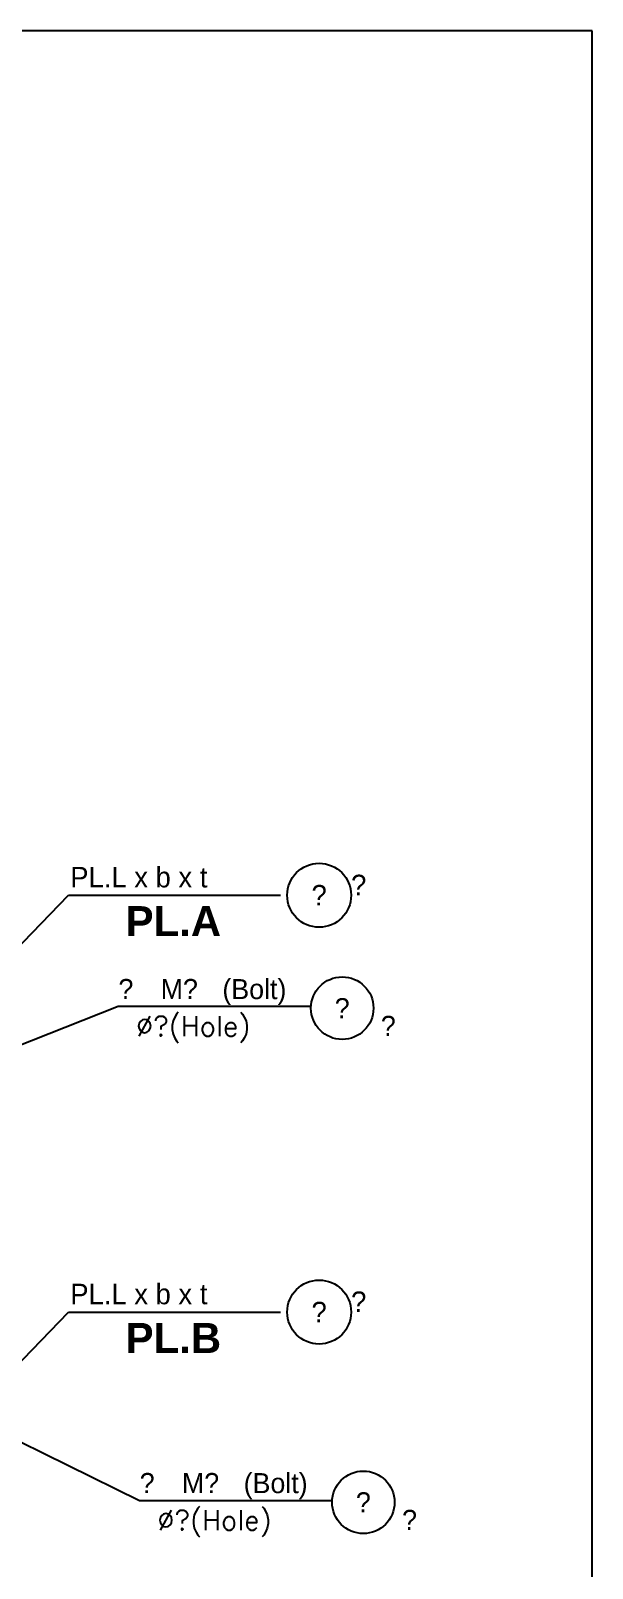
# Model space of a CAD drawing. Header units: millimetres. Extents: x 160 to 329, y 9 to 54.
# Drawn here: x 323.51 to 328.55, y 22.31 to 36.12 of the extents above; entities that cross this region are included whole.
import ezdxf
from ezdxf.enums import TextEntityAlignment as Align

# ---------------------------------------------------------------- set-up
doc = ezdxf.new("R2010")
doc.units = ezdxf.units.MM
doc.header["$LTSCALE"] = 20
for name, color, linetype in [('2', 2, 'Continuous'), ('ADD-LIST', 2, 'Continuous'), ('DES1-LIST', 2, 'Continuous'), ('DES2-LIST', 2, 'Continuous'), ('LEADER', 2, 'Continuous'), ('N-LIST', 2, 'Continuous'), ('POS-LIST', 2, 'Continuous')]:
    doc.layers.add(name, color=color, linetype=linetype)
doc.layers.add('DES3-LIST', color=110, linetype='Continuous', plot=False)
doc.layers.add('TN-LIST', color=110, linetype='Continuous', plot=False)
doc.styles.add('Arial', font='arialbd.ttf')
doc.styles.add('BP-SAZEH', font='sazeh.shx')
doc.styles.add('ROMANS', font='ROMANS.shx')
doc.styles.get("Standard").update_dxf_attribs({"font": 'romans.shx'})
doc.dimstyles.new('Arrow', dxfattribs={"dimtxt": 2.5, "dimasz": 0.3, "dimexe": 1.25, "dimexo": 0.625, "dimtad": 1, "dimlfac": 25, "dimtxsty": 'Standard', "dimcen": 2.5, "dimadec": 0, "dimazin": 0, "dimtfac": 1, "dimtmove": 0, "dimatfit": 3, "dimfxl": 1, "dimarcsym": 0})

# ---------------------------------------------------------------- blocks, each defined once
blk = doc.blocks.new('ATTRIBUTE')
at = {"layer": 'POS-LIST', "color": 1}
blk.add_circle((0, 0), 0.312, dxfattribs=at)
at = {"layer": 'ADD-LIST', "style": 'BP-SAZEH'}
blk.add_attdef('ADD', text='', height=0.2, dxfattribs=at).set_placement((0.422, -1.343), align=Align.MIDDLE_LEFT)
at = {"layer": 'DES1-LIST', "style": 'BP-SAZEH'}
blk.add_attdef('DES1', text='', height=0.2, dxfattribs=at).set_placement((0.422, -0.256), align=Align.MIDDLE_LEFT)
at = {"layer": 'DES2-LIST', "style": 'BP-SAZEH'}
blk.add_attdef('DES2', text='', height=0.2, dxfattribs=at).set_placement((0.422, -0.531), align=Align.MIDDLE_LEFT)
at = {"layer": 'DES3-LIST', "style": 'BP-SAZEH'}
blk.add_attdef('DES3', text='', height=0.2, dxfattribs=at).set_placement((0.422, -0.819), align=Align.MIDDLE_LEFT)
at = {"layer": 'N-LIST', "style": 'BP-SAZEH'}
blk.add_attdef('N', text='', height=0.2, dxfattribs=at).set_placement((0.422, 0.009), align=Align.MIDDLE_LEFT)
at = {"layer": 'POS-LIST', "style": 'BP-SAZEH'}
blk.add_attdef('PO', text='', height=0.2, dxfattribs=at).set_placement((0, 0), align=Align.MIDDLE_CENTER)
at = {"layer": 'TN-LIST', "style": 'BP-SAZEH', "flags": 8}
blk.add_attdef('TN', text='', height=0.2, dxfattribs=at).set_placement((0.422, -1.088), align=Align.MIDDLE_LEFT)

msp = doc.modelspace()

# ---------------------------------------------------------------- linework, layer by layer
msp.add_lwpolyline([(328.553, 36.116), (296.601, 36.116), (296.601, 8.505), (328.553, 8.505)], close=True)

# ---------------------------------------------------------------- block references
at = {"layer": '2'}
ref = msp.add_blockref('ATTRIBUTE', (326.101, 28.354, 0), dxfattribs=dict(at, xscale=0.9203713682893422, yscale=0.9203713682893422, zscale=0.9203713682893422))
ref.add_attrib('PO', '?', dxfattribs={"layer": 'POS-LIST', "height": 0.184, "style": 'BP-SAZEH'}).set_placement((326.101, 28.354, 0), align=Align.MIDDLE_CENTER)
ref.add_attrib('DES1', 'PL.L x b x t', dxfattribs={"layer": 'DES1-LIST', "height": 0.18407, "style": 'BP-SAZEH'}).set_placement((323.866, 28.516, 0), align=Align.MIDDLE_LEFT)
ref.add_attrib('TN', '?', dxfattribs={"layer": 'TN-LIST', "height": 0.184, "style": 'BP-SAZEH', "flags": 8}).set_placement((326.388, 28.446, 0), align=Align.MIDDLE_LEFT)
ref = msp.add_blockref('ATTRIBUTE', (326.308, 27.34, 0), dxfattribs=dict(at, xscale=0.89970472440973, yscale=0.89970472440973, zscale=0.89970472440973))
ref.add_attrib('PO', '?', dxfattribs={"layer": 'POS-LIST', "height": 0.18, "style": 'BP-SAZEH'}).set_placement((326.308, 27.34, 0), align=Align.MIDDLE_CENTER)
ref.add_attrib('DES1', 'M?', dxfattribs={"layer": 'DES1-LIST', "height": 0.1799, "style": 'BP-SAZEH'}).set_placement((324.678, 27.512, 0), align=Align.MIDDLE_LEFT)
ref.add_attrib('TN', '?', dxfattribs={"layer": 'TN-LIST', "height": 0.18, "style": 'BP-SAZEH', "flags": 8}).set_placement((326.655, 27.181, 0), align=Align.MIDDLE_LEFT)
ref.add_attrib('N', '?', dxfattribs={"layer": 'N-LIST', "height": 0.18, "style": 'BP-SAZEH'}).set_placement((324.299, 27.512, 0), align=Align.MIDDLE_LEFT)
ref.add_attrib('ADD', '(Bolt)', dxfattribs={"layer": 'ADD-LIST', "height": 0.1799, "style": 'BP-SAZEH'}).set_placement((325.232, 27.511, 0), align=Align.MIDDLE_LEFT)
ref = msp.add_blockref('ATTRIBUTE', (326.101, 24.611, 0), dxfattribs=dict(at, xscale=0.9203713682893422, yscale=0.9203713682893422, zscale=0.9203713682893422))
ref.add_attrib('PO', '?', dxfattribs={"layer": 'POS-LIST', "height": 0.184, "style": 'BP-SAZEH'}).set_placement((326.101, 24.611, 0), align=Align.MIDDLE_CENTER)
ref.add_attrib('DES1', 'PL.L x b x t', dxfattribs={"layer": 'DES1-LIST', "height": 0.18407, "style": 'BP-SAZEH'}).set_placement((323.866, 24.773, 0), align=Align.MIDDLE_LEFT)
ref.add_attrib('TN', '?', dxfattribs={"layer": 'TN-LIST', "height": 0.184, "style": 'BP-SAZEH', "flags": 8}).set_placement((326.388, 24.704, 0), align=Align.MIDDLE_LEFT)
ref = msp.add_blockref('ATTRIBUTE', (326.498, 22.903, 0), dxfattribs=dict(at, xscale=0.89970472440973, yscale=0.89970472440973, zscale=0.89970472440973))
ref.add_attrib('PO', '?', dxfattribs={"layer": 'POS-LIST', "height": 0.18, "style": 'BP-SAZEH'}).set_placement((326.498, 22.903, 0), align=Align.MIDDLE_CENTER)
ref.add_attrib('DES1', 'M?', dxfattribs={"layer": 'DES1-LIST', "height": 0.1799, "style": 'BP-SAZEH'}).set_placement((324.869, 23.076, 0), align=Align.MIDDLE_LEFT)
ref.add_attrib('TN', '?', dxfattribs={"layer": 'TN-LIST', "height": 0.18, "style": 'BP-SAZEH', "flags": 8}).set_placement((326.846, 22.745, 0), align=Align.MIDDLE_LEFT)
ref.add_attrib('N', '?', dxfattribs={"layer": 'N-LIST', "height": 0.18, "style": 'BP-SAZEH'}).set_placement((324.49, 23.076, 0), align=Align.MIDDLE_LEFT)
ref.add_attrib('ADD', '(Bolt)', dxfattribs={"layer": 'ADD-LIST', "height": 0.1799, "style": 'BP-SAZEH'}).set_placement((325.423, 23.075, 0), align=Align.MIDDLE_LEFT)

# ---------------------------------------------------------------- texts
at = {"color": 7, "char_height": 0.2696, "width": 1.04314, "attachment_point": 1, "style": 'Arial'}
for s, insert in [('PL.\u200c\u200cA', (324.363, 28.256, 0)), ('PL.\u200c\u200cB', (324.363, 24.513, 0))]:
    msp.add_mtext(s, dxfattribs=dict(at, insert=insert))
at = {"layer": '2', "style": 'ROMANS'}
for p in [(324.457, 27.089, 0), (324.648, 22.652, 0)]:
    msp.add_text('%%C?(Hole)', height=0.18, dxfattribs=at).set_placement(p)

# ---------------------------------------------------------------- leaders
at = {"layer": 'LEADER'}
for points in [[(323.093, 27.571, 0), (323.851, 28.354, 0), (325.753, 28.354, 0)], [(322.913, 26.81, 0), (324.297, 27.357, 0), (326.028, 27.357, 0)], [(323.093, 23.828, 0), (323.851, 24.611, 0), (325.753, 24.611, 0)], [(322.913, 23.694, 0), (324.488, 22.92, 0), (326.218, 22.92, 0)]]:
    msp.add_leader(points, dimstyle='Arrow', override={"dimasz": 0.2}, dxfattribs=at)

doc.saveas('drawing.dxf')
